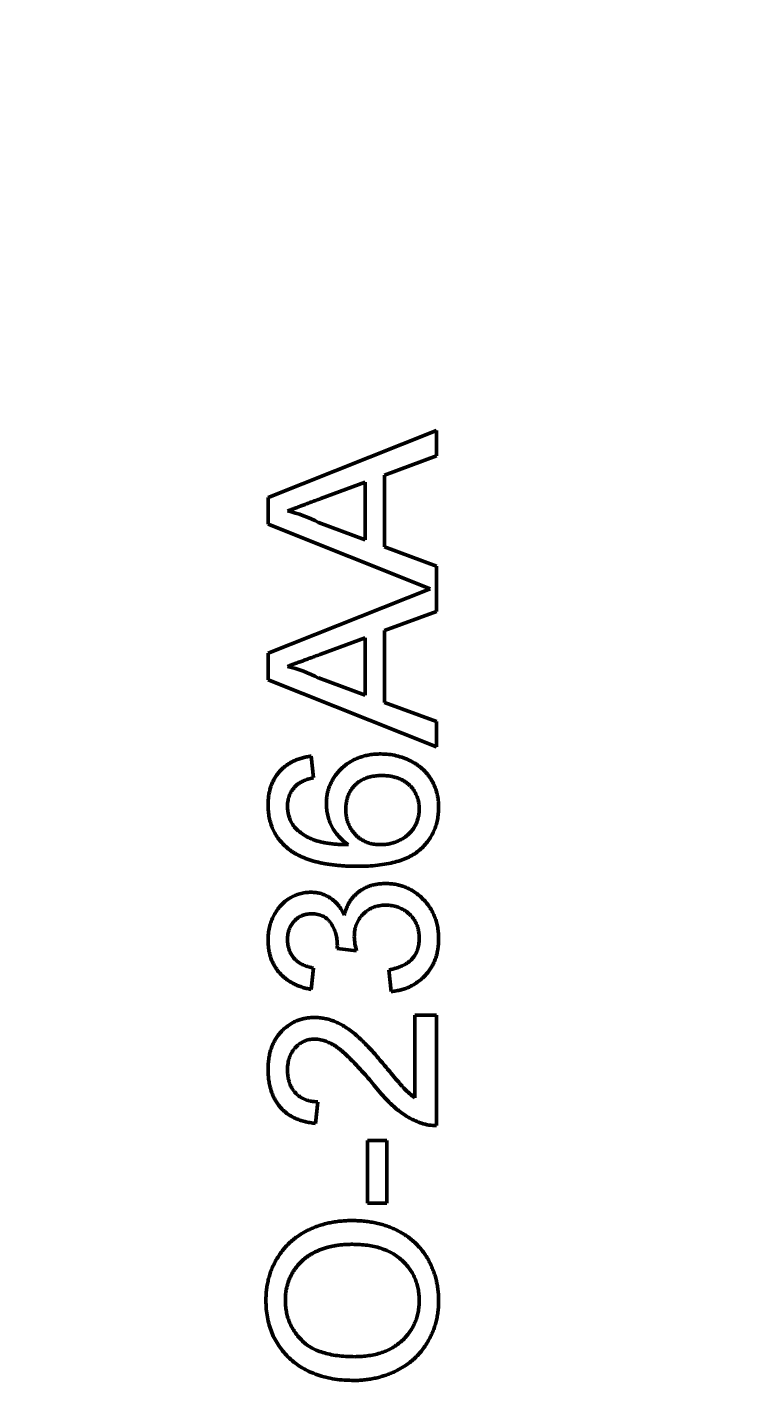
# Model space of a CAD drawing. Header units: millimetres. Extents: x 37 to 395, y 164 to 266.
# Drawn here: x 341.042 to 342.107, y 208.288 to 210.319 of the extents above; entities that cross this region are included whole.
import ezdxf

# ---------------------------------------------------------------- set-up
doc = ezdxf.new("R2010")
doc.units = ezdxf.units.MM
doc.header["$LTSCALE"] = 0.75
doc.layers.add('Visible', color=7, linetype='Continuous', lineweight=50)
doc.layers.add('尺寸标注', color=3, linetype='Continuous', lineweight=25)
doc.styles.get("Standard").update_dxf_attribs({"font": 'arial.ttf'})
doc.dimstyles.new('Dim-ISO-25', dxfattribs={"dimtxt": 3.5, "dimasz": 3.5, "dimexe": 2.1, "dimexo": 2.1, "dimgap": 1.4, "dimtad": 1, "dimzin": 12, "dimdsep": 46, "dimtxsty": 'Standard', "dimcen": 0, "dimazin": 3, "dimtp": 0.1, "dimtm": 0.1, "dimtfac": 0.714286, "dimtmove": 0, "dimatfit": 3, "dimfxl": 1, "dimtzin": 12, "dimarcsym": 0})

# ---------------------------------------------------------------- blocks, each defined once
blk = doc.blocks.new('*D20')
at = {"layer": 'Defpoints', "color": 0, "transparency": 16777216}
for p in [(318.6376, 220.4329), (358.784, 187.735), (392.6929, 187.735)]:
    blk.add_point(p, dxfattribs=at)
at = {"layer": '尺寸标注', "color": 0, "lineweight": -2, "transparency": 16777216}
for p, q in [((320.7376, 220.4329), (394.7929, 220.4329)), ((392.6929, 216.9329), (392.6929, 191.235)), ((360.884, 187.735), (394.7929, 187.735))]:
    blk.add_line(p, q, dxfattribs=at)
at = {"layer": '尺寸标注', "color": 0, "transparency": 16777216}
for points in [[(392.1096, 216.9329), (393.2763, 216.9329), (392.6929, 220.4329)], [(392.1096, 191.235), (393.2763, 191.235), (392.6929, 187.735)]]:
    blk.add_solid(points, dxfattribs=at)
at = {"layer": '尺寸标注', "color": 0, "transparency": 16777216, "insert": (390.0156, 204.0839), "char_height": 2.5, "attachment_point": 5, "rotation": 90}
blk.add_mtext('32.7', dxfattribs=at)

msp = doc.modelspace()

# ---------------------------------------------------------------- linework, layer by layer
at = {"layer": 'Visible'}
for p, q in [((341.3997, 209.6216), (341.6497, 209.7209)), ((341.6497, 209.7209), (341.6497, 209.6835)), ((341.6497, 209.6835), (341.5728, 209.655)), ((341.544, 209.6444), (341.4783, 209.6201)), ((341.544, 209.5591), (341.544, 209.6444)), ((341.5728, 209.655), (341.5728, 209.5485)), ((341.3997, 209.5819), (341.3997, 209.6216)), ((341.6403, 209.4864), (341.3997, 209.5819)), ((341.4748, 209.5847), (341.544, 209.5591)), ((341.5728, 209.5485), (341.6497, 209.52)), ((341.6497, 209.52), (341.6497, 209.4527)), ((341.3997, 209.3909), (341.6403, 209.4864)), ((341.6497, 209.4527), (341.5728, 209.4243)), ((341.544, 209.4136), (341.4783, 209.3894)), ((341.544, 209.3283), (341.544, 209.4136)), ((341.5728, 209.4243), (341.5728, 209.3177)), ((341.3997, 209.3511), (341.3997, 209.3909)), ((341.4748, 209.3539), (341.544, 209.3283)), ((341.6497, 209.2518), (341.3997, 209.3511)), ((341.5728, 209.3177), (341.6497, 209.2892)), ((341.6497, 209.2892), (341.6497, 209.2518)), ((341.4638, 209.238), (341.4671, 209.2059)), ((341.5312, 208.9492), (341.5023, 208.9525)), ((341.4671, 208.9239), (341.4638, 208.8918)), ((341.5824, 208.8886), (341.5792, 208.9207)), ((341.6177, 208.7311), (341.6177, 208.8534)), ((341.6177, 208.8534), (341.6497, 208.8534)), ((341.6497, 208.8534), (341.6497, 208.6899)), ((341.4735, 208.7251), (341.4703, 208.6931)), ((341.5472, 208.6675), (341.576, 208.6675)), ((341.5472, 208.5745), (341.5472, 208.6675)), ((341.576, 208.6675), (341.576, 208.5745)), ((341.576, 208.5745), (341.5472, 208.5745))]:
    msp.add_line(p, q, dxfattribs=at)
for centre, radius, start, end in [((341.3869, 209.4181), 0.1883, 62.1865, 77.2078), ((341.3869, 209.1873), 0.1883, 62.1865, 77.2078), ((341.4817, 209.1635), 0.0531, 179.7398, 210.6494), ((341.6085, 208.9726), 0.0808, 181.8942, 196.8331), ((341.6479, 208.7529), 0.063, 251.1528, 271.7031)]:
    msp.add_arc(centre, radius, start, end, dxfattribs=at)
at = {"layer": 'Visible', "extrusion": (0, 0, -1)}
msp.add_arc((-341.4523, 208.9586), 0.0504, 181.7212, 186.981, dxfattribs=at)
at = {"layer": 'Visible'}
for points, knots in [([(341.4783, 209.6201), (341.4757, 209.6192), (341.4708, 209.6174), (341.4636, 209.6147), (341.4567, 209.6122), (341.4503, 209.6097), (341.4443, 209.6076), (341.4387, 209.6055), (341.4335, 209.6035), (341.4302, 209.6023), (341.4286, 209.6017)], [0, 0, 0, 0, 0.153148, 0.299433, 0.436426, 0.565671, 0.686508, 0.799269, 0.903395, 1, 1, 1, 1]), ([(341.4783, 209.3894), (341.4757, 209.3884), (341.4708, 209.3866), (341.4636, 209.3839), (341.4567, 209.3814), (341.4503, 209.379), (341.4443, 209.3768), (341.4387, 209.3748), (341.4335, 209.3728), (341.4302, 209.3716), (341.4286, 209.371)], [0, 0, 0, 0, 0.153148, 0.299433, 0.436426, 0.565671, 0.686508, 0.799269, 0.903395, 1, 1, 1, 1]), ([(341.3997, 209.1658), (341.3998, 209.1682), (341.3999, 209.173), (341.4007, 209.1801), (341.402, 209.1867), (341.4039, 209.1931), (341.4063, 209.1991), (341.4092, 209.2048), (341.4127, 209.2101), (341.4167, 209.215), (341.4211, 209.2196), (341.426, 209.2237), (341.4314, 209.2273), (341.4371, 209.2304), (341.4432, 209.2331), (341.4497, 209.2352), (341.4566, 209.2369), (341.4614, 209.2376), (341.4638, 209.238)], [0, 0, 0, 0, 0.068499, 0.134572, 0.198208, 0.259784, 0.319951, 0.379508, 0.438814, 0.498497, 0.558182, 0.617438, 0.677522, 0.737959, 0.80033, 0.86409, 0.930622, 1, 1, 1, 1]), ([(341.4863, 209.1673), (341.4863, 209.1698), (341.4865, 209.1748), (341.4875, 209.1821), (341.4894, 209.1891), (341.4918, 209.1958), (341.4951, 209.2022), (341.4989, 209.2084), (341.5036, 209.2142), (341.5088, 209.2197), (341.5147, 209.2247), (341.521, 209.2292), (341.5277, 209.2329), (341.5349, 209.2359), (341.5424, 209.2383), (341.5504, 209.24), (341.5588, 209.241), (341.5645, 209.2411), (341.5674, 209.2412)], [0, 0, 0, 0, 0.061347, 0.121203, 0.179863, 0.238152, 0.296252, 0.35519, 0.415676, 0.478379, 0.541524, 0.603977, 0.666513, 0.729491, 0.79371, 0.859736, 0.928449, 1, 1, 1, 1]), ([(341.5674, 209.2412), (341.5713, 209.241), (341.5789, 209.2408), (341.5901, 209.2388), (341.601, 209.2356), (341.6095, 209.2318), (341.6161, 209.2283), (341.6207, 209.2254), (341.625, 209.2222), (341.6291, 209.2189), (341.6328, 209.2152), (341.6363, 209.2113), (341.6394, 209.2071), (341.6422, 209.2028), (341.6447, 209.1982), (341.6469, 209.1935), (341.6488, 209.1887), (341.6503, 209.1837), (341.6515, 209.1785), (341.6524, 209.1732), (341.6529, 209.1677), (341.6529, 209.164), (341.6529, 209.1621)], [0, 0, 0, 0, 0.088899, 0.17544, 0.261633, 0.34801, 0.390819, 0.432814, 0.473776, 0.514166, 0.554107, 0.594121, 0.63362, 0.673585, 0.71348, 0.75336, 0.792891, 0.833007, 0.873643, 0.914893, 0.95695, 1, 1, 1, 1]), ([(341.4414, 209.1943), (341.4404, 209.1933), (341.4384, 209.1912), (341.4358, 209.1878), (341.4335, 209.1843), (341.4317, 209.1805), (341.4303, 209.1766), (341.4293, 209.1724), (341.4287, 209.1681), (341.4286, 209.1652), (341.4286, 209.1637)], [0, 0, 0, 0, 0.128545, 0.252818, 0.375212, 0.497113, 0.618546, 0.742222, 0.869458, 1, 1, 1, 1]), ([(341.4671, 209.2059), (341.4643, 209.2052), (341.4591, 209.2039), (341.4521, 209.2012), (341.4461, 209.1982), (341.4429, 209.1956), (341.4414, 209.1943)], [0, 0, 0, 0, 0.299802, 0.564331, 0.796204, 1, 1, 1, 1]), ([(341.5684, 209.2091), (341.5664, 209.2091), (341.5625, 209.209), (341.5568, 209.2083), (341.5514, 209.2073), (341.5463, 209.2058), (341.5416, 209.2039), (341.5371, 209.2015), (341.533, 209.1988), (341.5294, 209.1956), (341.526, 209.192), (341.5231, 209.1881), (341.5206, 209.184), (341.5186, 209.1795), (341.517, 209.1746), (341.516, 209.1695), (341.5152, 209.1641), (341.5152, 209.1603), (341.5151, 209.1584)], [0, 0, 0, 0, 0.072229, 0.141252, 0.207439, 0.270245, 0.331238, 0.391254, 0.450152, 0.509008, 0.567734, 0.625726, 0.683708, 0.742407, 0.803094, 0.865865, 0.931379, 1, 1, 1, 1]), ([(341.6241, 209.1597), (341.6241, 209.1615), (341.624, 209.165), (341.6232, 209.1701), (341.6221, 209.175), (341.6204, 209.1796), (341.6183, 209.1839), (341.6157, 209.188), (341.6127, 209.1919), (341.6092, 209.1954), (341.6053, 209.1986), (341.601, 209.2014), (341.5964, 209.2039), (341.5914, 209.2057), (341.5861, 209.2073), (341.5805, 209.2084), (341.5746, 209.209), (341.5705, 209.2091), (341.5684, 209.2091)], [0, 0, 0, 0, 0.063965, 0.124854, 0.184383, 0.242748, 0.2999, 0.357059, 0.415719, 0.475258, 0.535508, 0.596291, 0.657728, 0.721052, 0.786261, 0.853834, 0.925318, 1, 1, 1, 1]), ([(341.4281, 209.1017), (341.4259, 209.1038), (341.4214, 209.1077), (341.4156, 209.1146), (341.4107, 209.1218), (341.4067, 209.1296), (341.4036, 209.1379), (341.4013, 209.1468), (341.4, 209.1561), (341.3998, 209.1625), (341.3997, 209.1658)], [0, 0, 0, 0, 0.125625, 0.247619, 0.368528, 0.488104, 0.609878, 0.735382, 0.864448, 1, 1, 1, 1]), ([(341.5192, 209.1066), (341.5166, 209.1084), (341.5114, 209.1121), (341.5046, 209.1187), (341.4988, 209.1258), (341.4942, 209.1335), (341.4907, 209.1417), (341.4881, 209.15), (341.4866, 209.1586), (341.4864, 209.1644), (341.4863, 209.1673)], [0, 0, 0, 0, 0.13549, 0.265229, 0.390778, 0.51542, 0.638317, 0.759642, 0.878902, 1, 1, 1, 1]), ([(341.5151, 209.1584), (341.5152, 209.1567), (341.5152, 209.1532), (341.516, 209.1481), (341.517, 209.1431), (341.5186, 209.1384), (341.5206, 209.1339), (341.5231, 209.1295), (341.526, 209.1255), (341.5293, 209.1216), (341.533, 209.118), (341.537, 209.1149), (341.5413, 209.1124), (341.5458, 209.1102), (341.5507, 209.1086), (341.5558, 209.1074), (341.5612, 209.1067), (341.5649, 209.1066), (341.5668, 209.1066)], [0, 0, 0, 0, 0.064812, 0.127718, 0.189086, 0.249562, 0.309738, 0.370215, 0.431085, 0.493911, 0.55657, 0.617553, 0.678119, 0.739063, 0.801665, 0.864956, 0.93089, 1, 1, 1, 1]), ([(341.6529, 209.1621), (341.6529, 209.159), (341.6527, 209.1528), (341.6514, 209.1437), (341.6492, 209.1351), (341.6461, 209.1269), (341.6422, 209.1192), (341.6373, 209.1119), (341.6316, 209.1051), (341.625, 209.0987), (341.6174, 209.0929), (341.6086, 209.088), (341.5987, 209.0838), (341.5876, 209.0804), (341.5755, 209.0778), (341.5622, 209.0759), (341.5478, 209.0747), (341.5379, 209.0746), (341.5327, 209.0745)], [0, 0, 0, 0, 0.056157, 0.110133, 0.162537, 0.213912, 0.265146, 0.31651, 0.369179, 0.423123, 0.479276, 0.538691, 0.601978, 0.670125, 0.74365, 0.82281, 0.908261, 1, 1, 1, 1]), ([(341.5668, 209.1066), (341.5693, 209.1066), (341.5743, 209.1068), (341.5817, 209.1082), (341.5889, 209.1104), (341.5958, 209.1134), (341.6023, 209.1172), (341.608, 209.1216), (341.6129, 209.1267), (341.617, 209.1323), (341.6202, 209.1385), (341.6225, 209.1452), (341.6239, 209.1523), (341.624, 209.1572), (341.6241, 209.1597)], [0, 0, 0, 0, 0.086177, 0.171222, 0.257573, 0.34515, 0.431508, 0.513644, 0.593539, 0.672806, 0.752058, 0.831493, 0.913823, 1, 1, 1, 1]), ([(341.436, 209.1364), (341.4377, 209.1343), (341.4413, 209.13), (341.4479, 209.1244), (341.4555, 209.1194), (341.4626, 209.1157), (341.469, 209.1131), (341.4745, 209.1115), (341.4806, 209.11), (341.4872, 209.1088), (341.4944, 209.1079), (341.5021, 209.1071), (341.5105, 209.1067), (341.5163, 209.1066), (341.5192, 209.1066)], [0, 0, 0, 0, 0.088609, 0.181893, 0.280787, 0.38702, 0.444107, 0.506454, 0.574396, 0.647656, 0.726426, 0.811458, 0.90278, 1, 1, 1, 1]), ([(341.5327, 209.0745), (341.5298, 209.0745), (341.524, 209.0745), (341.5154, 209.0749), (341.5072, 209.0754), (341.4993, 209.0762), (341.4917, 209.0771), (341.4844, 209.0783), (341.4774, 209.0796), (341.4707, 209.0813), (341.4643, 209.083), (341.4582, 209.0851), (341.4524, 209.0873), (341.447, 209.0898), (341.4418, 209.0924), (341.4369, 209.0953), (341.4324, 209.0984), (341.4295, 209.1006), (341.4281, 209.1017)], [0, 0, 0, 0, 0.080034, 0.157854, 0.232564, 0.304731, 0.374384, 0.441663, 0.506048, 0.568692, 0.628715, 0.687238, 0.743227, 0.797567, 0.850239, 0.901629, 0.951067, 1, 1, 1, 1]), ([(341.5129, 209.0019), (341.5133, 209.0037), (341.5142, 209.0072), (341.5161, 209.0123), (341.5182, 209.017), (341.5206, 209.0216), (341.5235, 209.0257), (341.5267, 209.0296), (341.5303, 209.0331), (341.5341, 209.0364), (341.5383, 209.0394), (341.5427, 209.0419), (341.5474, 209.044), (341.5523, 209.0459), (341.5575, 209.0472), (341.563, 209.0481), (341.5687, 209.0488), (341.5726, 209.0488), (341.5745, 209.0489)], [0, 0, 0, 0, 0.065828, 0.128938, 0.190858, 0.251186, 0.310974, 0.37005, 0.429672, 0.489507, 0.549975, 0.610075, 0.670915, 0.732909, 0.796711, 0.861825, 0.929892, 1, 1, 1, 1]), ([(341.5745, 209.0489), (341.5772, 209.0488), (341.5825, 209.0487), (341.5903, 209.0475), (341.5977, 209.0457), (341.6049, 209.0431), (341.6117, 209.0399), (341.6182, 209.0358), (341.6244, 209.031), (341.6303, 209.0255), (341.6356, 209.0196), (341.6402, 209.0131), (341.6442, 209.0063), (341.6474, 208.9991), (341.6499, 208.9914), (341.6517, 208.9834), (341.6528, 208.975), (341.6529, 208.9693), (341.6529, 208.9664)], [0, 0, 0, 0, 0.063503, 0.124805, 0.18492, 0.244376, 0.303775, 0.364133, 0.425376, 0.488388, 0.551743, 0.61386, 0.67564, 0.737737, 0.800417, 0.864658, 0.930985, 1, 1, 1, 1]), ([(341.3997, 208.9649), (341.3998, 208.9682), (341.4001, 208.9746), (341.4017, 208.984), (341.4044, 208.993), (341.4082, 209.0016), (341.4128, 209.0095), (341.4183, 209.0165), (341.4246, 209.0224), (341.4317, 209.0273), (341.4392, 209.0312), (341.447, 209.034), (341.4551, 209.0357), (341.4605, 209.0359), (341.4633, 209.036)], [0, 0, 0, 0, 0.092054, 0.181008, 0.26913, 0.357137, 0.443549, 0.526433, 0.607453, 0.688385, 0.767854, 0.845531, 0.922529, 1, 1, 1, 1]), ([(341.4633, 209.036), (341.4659, 209.0359), (341.471, 209.0357), (341.4785, 209.0341), (341.4856, 209.0313), (341.4923, 209.0276), (341.4986, 209.0227), (341.5041, 209.0168), (341.509, 209.0098), (341.5116, 209.0046), (341.5129, 209.0019)], [0, 0, 0, 0, 0.121951, 0.240787, 0.35855, 0.479066, 0.601519, 0.727551, 0.859932, 1, 1, 1, 1]), ([(341.5743, 209.0168), (341.5726, 209.0168), (341.5694, 209.0167), (341.5646, 209.0161), (341.5601, 209.015), (341.5558, 209.0136), (341.5518, 209.0117), (341.5479, 209.0095), (341.5443, 209.0067), (341.5409, 209.0036), (341.5378, 209.0003), (341.5351, 208.9966), (341.5328, 208.9927), (341.531, 208.9886), (341.5295, 208.9842), (341.5285, 208.9797), (341.5279, 208.9749), (341.5278, 208.9716), (341.5277, 208.9699)], [0, 0, 0, 0, 0.067051, 0.13118, 0.193722, 0.254499, 0.314763, 0.375117, 0.436023, 0.498297, 0.560571, 0.621619, 0.681973, 0.742853, 0.804272, 0.867473, 0.932273, 1, 1, 1, 1]), ([(341.6241, 208.9675), (341.6241, 208.9694), (341.624, 208.9729), (341.6233, 208.9781), (341.6222, 208.983), (341.6206, 208.9877), (341.6186, 208.992), (341.6161, 208.9961), (341.6132, 208.9999), (341.6098, 209.0034), (341.6061, 209.0065), (341.6022, 209.0093), (341.5981, 209.0116), (341.5938, 209.0136), (341.5892, 209.015), (341.5844, 209.016), (341.5794, 209.0167), (341.576, 209.0168), (341.5743, 209.0168)], [0, 0, 0, 0, 0.069461, 0.135658, 0.19962, 0.261651, 0.322053, 0.38234, 0.443223, 0.50493, 0.56682, 0.6276, 0.687476, 0.747351, 0.808174, 0.870133, 0.933721, 1, 1, 1, 1]), ([(341.4643, 209.004), (341.4631, 209.004), (341.4606, 209.0039), (341.4569, 209.0034), (341.4535, 209.0026), (341.4502, 209.0014), (341.4471, 208.9999), (341.4441, 208.998), (341.4413, 208.9959), (341.4387, 208.9933), (341.4363, 208.9906), (341.4343, 208.9876), (341.4325, 208.9845), (341.4311, 208.9812), (341.43, 208.9776), (341.4292, 208.9739), (341.4287, 208.97), (341.4286, 208.9673), (341.4286, 208.9659)], [0, 0, 0, 0, 0.065093, 0.127304, 0.188122, 0.247131, 0.306077, 0.365678, 0.426103, 0.487841, 0.550317, 0.611805, 0.672737, 0.734883, 0.79768, 0.862475, 0.929775, 1, 1, 1, 1]), ([(341.5027, 208.9571), (341.5025, 208.9601), (341.5023, 208.9658), (341.5005, 208.9743), (341.4976, 208.9823), (341.4942, 208.9884), (341.4909, 208.993), (341.488, 208.9959), (341.4849, 208.9985), (341.4813, 209.0004), (341.4776, 209.0021), (341.4734, 209.0032), (341.469, 209.0039), (341.4659, 209.004), (341.4643, 209.004)], [0, 0, 0, 0, 0.129789, 0.254605, 0.378435, 0.50292, 0.565018, 0.624848, 0.683448, 0.742765, 0.802757, 0.86522, 0.930779, 1, 1, 1, 1]), ([(341.4286, 208.9659), (341.4287, 208.9632), (341.4289, 208.9581), (341.4308, 208.9507), (341.4338, 208.9439), (341.4373, 208.939), (341.4407, 208.9354), (341.4436, 208.933), (341.4468, 208.9309), (341.4502, 208.9289), (341.454, 208.9273), (341.4581, 208.9258), (341.4625, 208.9247), (341.4655, 208.9241), (341.4671, 208.9239)], [0, 0, 0, 0, 0.127797, 0.246795, 0.362284, 0.477652, 0.536237, 0.59559, 0.656344, 0.719085, 0.784349, 0.852876, 0.924551, 1, 1, 1, 1]), ([(341.5792, 208.9207), (341.5812, 208.9211), (341.5849, 208.9219), (341.5902, 208.9235), (341.5952, 208.9252), (341.5996, 208.9273), (341.6038, 208.9293), (341.6075, 208.9317), (341.6107, 208.9342), (341.6136, 208.937), (341.6161, 208.94), (341.6183, 208.9432), (341.6201, 208.9467), (341.6215, 208.9504), (341.6227, 208.9544), (341.6235, 208.9585), (341.624, 208.9629), (341.6241, 208.966), (341.6241, 208.9675)], [0, 0, 0, 0, 0.082566, 0.15976, 0.233155, 0.301356, 0.365752, 0.426437, 0.484185, 0.539549, 0.593156, 0.647048, 0.701446, 0.757, 0.81384, 0.873058, 0.934963, 1, 1, 1, 1]), ([(341.6529, 208.9664), (341.6529, 208.9638), (341.6528, 208.9586), (341.6518, 208.951), (341.6503, 208.9438), (341.6481, 208.9369), (341.6454, 208.9303), (341.642, 208.9242), (341.638, 208.9183), (341.6334, 208.9128), (341.6283, 208.9078), (341.6228, 208.9033), (341.617, 208.8994), (341.6108, 208.896), (341.6042, 208.8933), (341.5973, 208.8912), (341.59, 208.8895), (341.585, 208.8889), (341.5824, 208.8886)], [0, 0, 0, 0, 0.067794, 0.133464, 0.196934, 0.258481, 0.319787, 0.380431, 0.44099, 0.502867, 0.564806, 0.625526, 0.685604, 0.746041, 0.807347, 0.869717, 0.93379, 1, 1, 1, 1]), ([(341.4638, 208.8918), (341.4614, 208.8923), (341.4565, 208.8933), (341.4495, 208.8953), (341.4429, 208.8977), (341.4368, 208.9007), (341.431, 208.904), (341.4257, 208.9078), (341.4209, 208.912), (341.4164, 208.9166), (341.4125, 208.9216), (341.4091, 208.9269), (341.4062, 208.9325), (341.4039, 208.9384), (341.402, 208.9446), (341.4007, 208.9512), (341.3999, 208.9579), (341.3998, 208.9626), (341.3997, 208.9649)], [0, 0, 0, 0, 0.071036, 0.139343, 0.204958, 0.268332, 0.330129, 0.390664, 0.450861, 0.510587, 0.570374, 0.629455, 0.687994, 0.747581, 0.807839, 0.870034, 0.93381, 1, 1, 1, 1]), ([(341.3997, 208.7732), (341.3998, 208.7761), (341.3999, 208.7817), (341.4009, 208.79), (341.4024, 208.7977), (341.4046, 208.805), (341.4074, 208.8118), (341.4108, 208.8182), (341.4148, 208.8241), (341.4195, 208.8295), (341.4246, 208.8343), (341.43, 208.8386), (341.4357, 208.8421), (341.4417, 208.8451), (341.4481, 208.8474), (341.4547, 208.8489), (341.4616, 208.85), (341.4663, 208.8501), (341.4688, 208.8501)], [0, 0, 0, 0, 0.074712, 0.145539, 0.213339, 0.278615, 0.342094, 0.40389, 0.465063, 0.526577, 0.587328, 0.64638, 0.704345, 0.761672, 0.819418, 0.878039, 0.937796, 1, 1, 1, 1]), ([(341.4688, 208.8501), (341.4712, 208.8501), (341.4762, 208.8499), (341.4836, 208.8489), (341.4909, 208.847), (341.4982, 208.8446), (341.5056, 208.8412), (341.5131, 208.837), (341.5208, 208.8318), (341.5273, 208.8268), (341.5328, 208.8221), (341.5373, 208.8179), (341.5421, 208.8131), (341.5473, 208.8079), (341.5528, 208.8019), (341.5587, 208.7954), (341.5649, 208.7883), (341.5691, 208.7833), (341.5713, 208.7808)], [0, 0, 0, 0, 0.057945, 0.116018, 0.174826, 0.234683, 0.296827, 0.364061, 0.436192, 0.51426, 0.556976, 0.604856, 0.657675, 0.715751, 0.77884, 0.847501, 0.921228, 1, 1, 1, 1]), ([(341.4691, 208.8181), (341.4676, 208.8181), (341.4649, 208.818), (341.4609, 208.8173), (341.457, 208.8164), (341.4533, 208.815), (341.4498, 208.8132), (341.4464, 208.811), (341.4432, 208.8084), (341.4403, 208.8055), (341.4375, 208.8023), (341.4352, 208.7987), (341.4331, 208.7949), (341.4314, 208.7909), (341.4302, 208.7867), (341.4293, 208.7821), (341.4287, 208.7774), (341.4286, 208.7742), (341.4286, 208.7725)], [0, 0, 0, 0, 0.061762, 0.121174, 0.179421, 0.236843, 0.294322, 0.353191, 0.412721, 0.474522, 0.537057, 0.599591, 0.662367, 0.725246, 0.790316, 0.857724, 0.927232, 1, 1, 1, 1]), ([(341.5562, 208.7509), (341.5535, 208.7541), (341.5483, 208.7603), (341.5406, 208.769), (341.5334, 208.777), (341.5266, 208.7841), (341.5204, 208.7904), (341.5146, 208.7959), (341.5094, 208.8006), (341.5045, 208.8045), (341.4999, 208.8077), (341.4954, 208.8105), (341.4909, 208.8128), (341.4864, 208.8147), (341.4821, 208.8162), (341.4777, 208.8173), (341.4734, 208.818), (341.4705, 208.8181), (341.4691, 208.8181)], [0, 0, 0, 0, 0.11141, 0.214526, 0.309417, 0.396087, 0.474284, 0.544374, 0.60642, 0.660582, 0.709794, 0.756451, 0.800767, 0.843168, 0.884295, 0.923885, 0.962359, 1, 1, 1, 1]), ([(341.4703, 208.6931), (341.4675, 208.6934), (341.462, 208.6941), (341.4542, 208.6956), (341.4468, 208.6979), (341.44, 208.7005), (341.4336, 208.7039), (341.4278, 208.7077), (341.4225, 208.7121), (341.4177, 208.7171), (341.4135, 208.7225), (341.4098, 208.7284), (341.4067, 208.7348), (341.4041, 208.7416), (341.4022, 208.7489), (341.4008, 208.7566), (341.3999, 208.7648), (341.3998, 208.7704), (341.3997, 208.7732)], [0, 0, 0, 0, 0.070675, 0.137493, 0.201473, 0.262869, 0.32255, 0.380737, 0.43822, 0.495487, 0.553484, 0.611346, 0.670644, 0.731587, 0.794183, 0.859445, 0.928208, 1, 1, 1, 1]), ([(341.4286, 208.7725), (341.4286, 208.7708), (341.4287, 208.7674), (341.4293, 208.7624), (341.4301, 208.7577), (341.4315, 208.7532), (341.4331, 208.749), (341.4353, 208.7451), (341.4376, 208.7415), (341.4404, 208.7381), (341.4436, 208.7351), (341.447, 208.7324), (341.4507, 208.7302), (341.4547, 208.7284), (341.459, 208.727), (341.4636, 208.7259), (341.4684, 208.7253), (341.4718, 208.7252), (341.4735, 208.7251)], [0, 0, 0, 0, 0.070696, 0.138358, 0.20337, 0.2657, 0.327256, 0.386512, 0.445858, 0.505173, 0.56378, 0.622343, 0.680824, 0.739795, 0.800801, 0.864239, 0.930631, 1, 1, 1, 1]), ([(341.5713, 208.7808), (341.5731, 208.7786), (341.5765, 208.7744), (341.5814, 208.7685), (341.5859, 208.7632), (341.5899, 208.7583), (341.5935, 208.7542), (341.5966, 208.7505), (341.5993, 208.7476), (341.6034, 208.743), (341.6093, 208.7373), (341.615, 208.7331), (341.6177, 208.7311)], [0, 0, 0, 0, 0.1242, 0.23683, 0.339495, 0.431254, 0.511455, 0.581223, 0.640495, 0.688308, 0.850333, 1, 1, 1, 1]), ([(341.6275, 208.6932), (341.6246, 208.6943), (341.6186, 208.6965), (341.61, 208.7008), (341.6015, 208.706), (341.5945, 208.711), (341.5889, 208.7156), (341.5846, 208.7194), (341.5801, 208.7237), (341.5756, 208.7284), (341.5709, 208.7334), (341.566, 208.7388), (341.5611, 208.7447), (341.5579, 208.7488), (341.5562, 208.7509)], [0, 0, 0, 0, 0.100388, 0.204407, 0.310686, 0.422157, 0.480685, 0.543238, 0.6095, 0.679555, 0.753841, 0.831641, 0.913813, 1, 1, 1, 1]), ([(341.3965, 208.4304), (341.3966, 208.4332), (341.3967, 208.4389), (341.3974, 208.4471), (341.3988, 208.4552), (341.4005, 208.4631), (341.4029, 208.4707), (341.4056, 208.4782), (341.4091, 208.4854), (341.4129, 208.4924), (341.4172, 208.4991), (341.4219, 208.5053), (341.427, 208.5112), (341.4325, 208.5167), (341.4385, 208.5217), (341.4448, 208.5264), (341.4516, 208.5307), (341.4587, 208.5345), (341.4661, 208.5379), (341.4738, 208.5408), (341.4818, 208.5433), (341.49, 208.5454), (341.4984, 208.5469), (341.5071, 208.5481), (341.5161, 208.5487), (341.5221, 208.5488), (341.5251, 208.5489)], [0, 0, 0, 0, 0.043099, 0.085587, 0.126908, 0.167967, 0.20845, 0.249025, 0.289281, 0.33001, 0.370598, 0.410466, 0.450033, 0.489688, 0.529116, 0.569037, 0.609703, 0.650759, 0.692509, 0.734219, 0.776707, 0.819552, 0.863351, 0.907839, 0.953334, 1, 1, 1, 1]), ([(341.5251, 208.5489), (341.5283, 208.5488), (341.5344, 208.5487), (341.5435, 208.548), (341.5523, 208.5468), (341.5608, 208.5452), (341.5691, 208.543), (341.5772, 208.5404), (341.5851, 208.5373), (341.5926, 208.5337), (341.5998, 208.5297), (341.6066, 208.5253), (341.6129, 208.5205), (341.6188, 208.5153), (341.6242, 208.5097), (341.6292, 208.5037), (341.6337, 208.4973), (341.6378, 208.4905), (341.6413, 208.4835), (341.6444, 208.4763), (341.6471, 208.469), (341.6492, 208.4615), (341.6509, 208.4539), (341.6521, 208.4461), (341.6528, 208.4382), (341.6529, 208.4329), (341.6529, 208.4303)], [0, 0, 0, 0, 0.04756, 0.093962, 0.139112, 0.183626, 0.227457, 0.270703, 0.313611, 0.35626, 0.398366, 0.439557, 0.480045, 0.519888, 0.559658, 0.599421, 0.639208, 0.679668, 0.72002, 0.759859, 0.79956, 0.839199, 0.878956, 0.918794, 0.959083, 1, 1, 1, 1]), ([(341.5249, 208.5136), (341.5224, 208.5136), (341.5176, 208.5135), (341.5104, 208.513), (341.5035, 208.5123), (341.4968, 208.5112), (341.4904, 208.5097), (341.4841, 208.508), (341.4782, 208.506), (341.4725, 208.5036), (341.467, 208.501), (341.4619, 208.498), (341.4571, 208.4947), (341.4525, 208.4913), (341.4484, 208.4874), (341.4445, 208.4833), (341.4409, 208.4788), (341.4377, 208.4741), (341.4348, 208.4692), (341.4323, 208.4642), (341.4301, 208.459), (341.4284, 208.4536), (341.4271, 208.448), (341.426, 208.4424), (341.4255, 208.4365), (341.4254, 208.4326), (341.4254, 208.4306)], [0, 0, 0, 0, 0.050852, 0.099752, 0.147438, 0.194086, 0.239171, 0.28334, 0.326577, 0.368936, 0.410572, 0.451051, 0.490877, 0.530044, 0.568937, 0.607578, 0.64642, 0.685679, 0.724799, 0.763513, 0.802173, 0.84074, 0.879649, 0.919071, 0.959098, 1, 1, 1, 1]), ([(341.6241, 208.4301), (341.624, 208.4331), (341.6239, 208.4389), (341.6227, 208.4475), (341.6206, 208.4556), (341.6178, 208.4634), (341.6141, 208.4707), (341.6097, 208.4776), (341.6043, 208.4841), (341.5983, 208.4902), (341.5915, 208.4957), (341.584, 208.5006), (341.5758, 208.5045), (341.5669, 208.508), (341.5573, 208.5105), (341.5471, 208.5123), (341.5362, 208.5134), (341.5287, 208.5135), (341.5249, 208.5136)], [0, 0, 0, 0, 0.061055, 0.119545, 0.176806, 0.232956, 0.288583, 0.344667, 0.401662, 0.46054, 0.520477, 0.581213, 0.643431, 0.707961, 0.775371, 0.846414, 0.921152, 1, 1, 1, 1]), ([(341.528, 208.3117), (341.523, 208.3118), (341.5133, 208.3119), (341.499, 208.3135), (341.4857, 208.3161), (341.4731, 208.3198), (341.4614, 208.3244), (341.4505, 208.3301), (341.4405, 208.3369), (341.4313, 208.3446), (341.4232, 208.3533), (341.416, 208.3625), (341.41, 208.3723), (341.405, 208.3828), (341.4012, 208.3938), (341.3986, 208.4055), (341.3968, 208.4178), (341.3966, 208.4261), (341.3965, 208.4304)], [0, 0, 0, 0, 0.075226, 0.146575, 0.2145, 0.27953, 0.342403, 0.403496, 0.463762, 0.523864, 0.583252, 0.641302, 0.698898, 0.756295, 0.814628, 0.874325, 0.935783, 1, 1, 1, 1]), ([(341.4254, 208.4306), (341.4254, 208.4278), (341.4256, 208.4223), (341.4268, 208.4141), (341.4286, 208.4062), (341.4312, 208.3987), (341.4345, 208.3914), (341.4387, 208.3845), (341.4435, 208.3778), (341.4491, 208.3715), (341.4555, 208.3656), (341.463, 208.3606), (341.4715, 208.3564), (341.481, 208.3529), (341.4915, 208.3502), (341.5029, 208.3483), (341.5154, 208.3472), (341.524, 208.347), (341.5284, 208.3469)], [0, 0, 0, 0, 0.055943, 0.110382, 0.164048, 0.216759, 0.269601, 0.323009, 0.377581, 0.433449, 0.490922, 0.550625, 0.613117, 0.679861, 0.751358, 0.828261, 0.910795, 1, 1, 1, 1]), ([(341.6529, 208.4303), (341.6529, 208.4274), (341.6528, 208.4217), (341.652, 208.4133), (341.6507, 208.4051), (341.6488, 208.3971), (341.6464, 208.3894), (341.6435, 208.3819), (341.6401, 208.3746), (341.6362, 208.3676), (341.6318, 208.361), (341.6269, 208.3547), (341.6217, 208.3488), (341.6161, 208.3434), (341.6102, 208.3383), (341.6038, 208.3338), (341.597, 208.3296), (341.5899, 208.3258), (341.5826, 208.3225), (341.5751, 208.3196), (341.5675, 208.3172), (341.5598, 208.3152), (341.552, 208.3136), (341.5441, 208.3125), (341.5361, 208.3118), (341.5308, 208.3117), (341.528, 208.3117)], [0, 0, 0, 0, 0.044697, 0.088534, 0.131409, 0.173814, 0.215715, 0.257247, 0.298848, 0.340604, 0.382029, 0.42297, 0.463632, 0.504048, 0.544591, 0.584964, 0.626265, 0.667979, 0.709943, 0.751382, 0.792619, 0.833948, 0.875008, 0.916446, 0.957907, 1, 1, 1, 1]), ([(341.5284, 208.3469), (341.5321, 208.347), (341.5391, 208.3471), (341.5494, 208.3483), (341.559, 208.3501), (341.5682, 208.3527), (341.5767, 208.356), (341.5846, 208.3601), (341.5919, 208.3649), (341.5986, 208.3705), (341.6046, 208.3766), (341.6098, 208.3831), (341.6142, 208.39), (341.6178, 208.3973), (341.6207, 208.405), (341.6226, 208.413), (341.6239, 208.4215), (341.624, 208.4272), (341.6241, 208.4301)], [0, 0, 0, 0, 0.075964, 0.148125, 0.217201, 0.2833, 0.347202, 0.4093, 0.470426, 0.531588, 0.591739, 0.650258, 0.707303, 0.764208, 0.821148, 0.879119, 0.938423, 1, 1, 1, 1])]:
    msp.add_open_spline(points, degree=3, knots=knots, dxfattribs=at)

# ---------------------------------------------------------------- dimensions: what is measured, and where the dimension line sits
at = {"layer": '尺寸标注'}
dim = msp.add_linear_dim(base=(392.6929, 187.735), p1=(318.6376, 220.4329), p2=(358.784, 187.735), angle=90, dimstyle='Dim-ISO-25', override={"dimtxt": 2.5, "dimtoh": 1}, dxfattribs=at)
dim.commit()
dim.dimension.update_dxf_attribs({"geometry": '*D20', "text_midpoint": (390.0156, 204.0839)})

doc.saveas('drawing.dxf')
